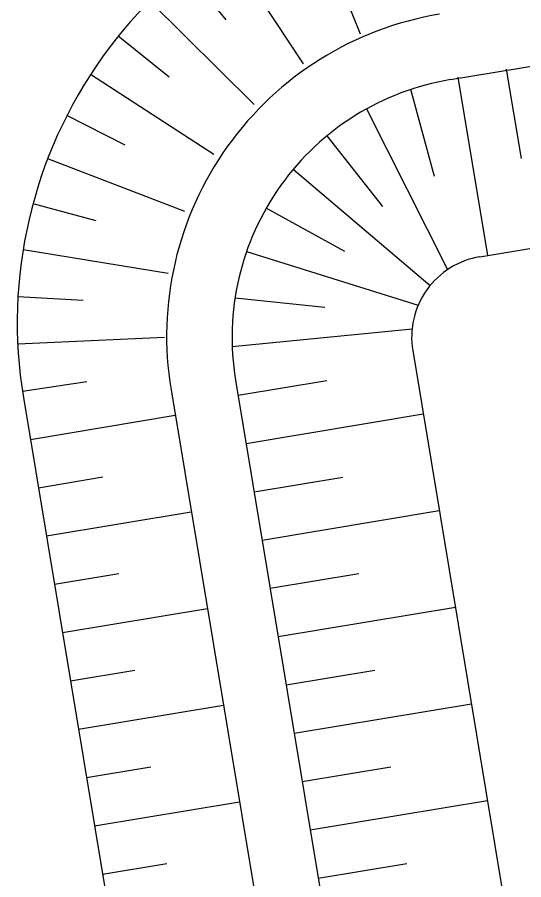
# Model space of a CAD drawing. Header units: millimetres. Extents: x -16232 to 52632, y -3739 to 20678.
# Drawn here: x 20070 to 20495, y 14484 to 15209 of the extents above; entities that cross this region are included whole.
import ezdxf

# ---------------------------------------------------------------- set-up
doc = ezdxf.new("R2010")
doc.units = ezdxf.units.MM
doc.header["$LTSCALE"] = 300
doc.header["$MEASUREMENT"] = 0
doc.layers.add('CINZA-8', color=8, linetype='Continuous')

msp = doc.modelspace()

# ---------------------------------------------------------------- linework, layer by layer
at = {"layer": 'CINZA-8'}
for p, q in [((20358.272, 15194.605), (20312.957, 15309.458)), ((20310.484, 15169.769), (20242.532, 15272.857)), ((20245.302, 15206.849), (20210.529, 15249.301)), ((20268.82, 15135.641), (20181.132, 15222.564)), ((20197.409, 15158.534), (20154.654, 15192.933)), ((20433.916, 15156.523), (20603.087, 15184.606)), ((20480.812, 15165.197), (20493.241, 15090.329)), ((20235.058, 15093.679), (20131.378, 15160.726)), ((20440.211, 15158.457), (20465.068, 15008.722)), ((20420.415, 15075.07), (20400.464, 15148.227)), ((20363.385, 15131.931), (20431.44, 14996.808)), ((20160.467, 15101.407), (20111.555, 15126.286)), ((20376.91, 15049.986), (20330.199, 15109.322)), ((20210.642, 15045.675), (20095.396, 15089.982)), ((20301.815, 15081.198), (20416.893, 14983.567)), ((20136.054, 15037.909), (20083.073, 15052.204)), ((20345.139, 15012.031), (20279.02, 15048.43)), ((20458.629, 15007.653), (20591.732, 15029.749)), ((20196.612, 14993.677), (20074.72, 15013.354)), ((20262.498, 15011.964), (20406.761, 14966.88)), ((20125.212, 14970.748), (20070.425, 14973.85)), ((20328.165, 14965.081), (20252.833, 14972.834)), ((20250.5, 14932.181), (20401.629, 14947.006)), ((20193.567, 14939.906), (20070.234, 14934.113)), ((20402.194, 14928.751), (20598.658, 13745.269)), ((20074.149, 14894.569), (20128.404, 14902.793)), ((20253.324, 14904.038), (20454.312, 13693.3)), ((20255.426, 14891.375), (20329.861, 14903.731)), ((20199.046, 14895.917), (20401.612, 13675.669)), ((20074.996, 14889.231), (20282.056, 13641.916)), ((20262.166, 14850.774), (20411.036, 14875.487)), ((20080.82, 14854.152), (20202.623, 14874.372)), ((20087.56, 14813.551), (20141.694, 14822.537)), ((20268.906, 14810.173), (20343.341, 14822.529)), ((20094.299, 14772.95), (20216.102, 14793.17)), ((20275.646, 14769.572), (20424.516, 14794.285)), ((20101.039, 14732.349), (20155.174, 14741.335)), ((20282.386, 14728.971), (20356.821, 14741.327)), ((20107.779, 14691.748), (20229.582, 14711.968)), ((20289.126, 14688.37), (20437.996, 14713.083)), ((20114.519, 14651.147), (20168.654, 14660.134)), ((20295.866, 14647.769), (20370.301, 14660.125)), ((20121.259, 14610.546), (20243.062, 14630.766)), ((20302.606, 14607.168), (20451.476, 14631.881)), ((20127.999, 14569.945), (20182.134, 14578.932)), ((20309.346, 14566.567), (20383.781, 14578.923)), ((20134.739, 14529.344), (20256.542, 14549.564)), ((20316.086, 14525.966), (20464.956, 14550.679)), ((20141.479, 14488.743), (20195.614, 14497.73)), ((20322.826, 14485.365), (20397.261, 14497.721))]:
    msp.add_line(p, q, dxfattribs=at)
for centre, radius in [((20453.939, 14952.137), 384.128), ((20469.719, 14940.85), 274.377), ((20469.863, 14939.985), 219.502), ((20469.863, 14939.985), 68.594)]:
    msp.add_arc(centre, radius, 99.425384, 189.425385, dxfattribs=at)

doc.saveas('drawing.dxf')
